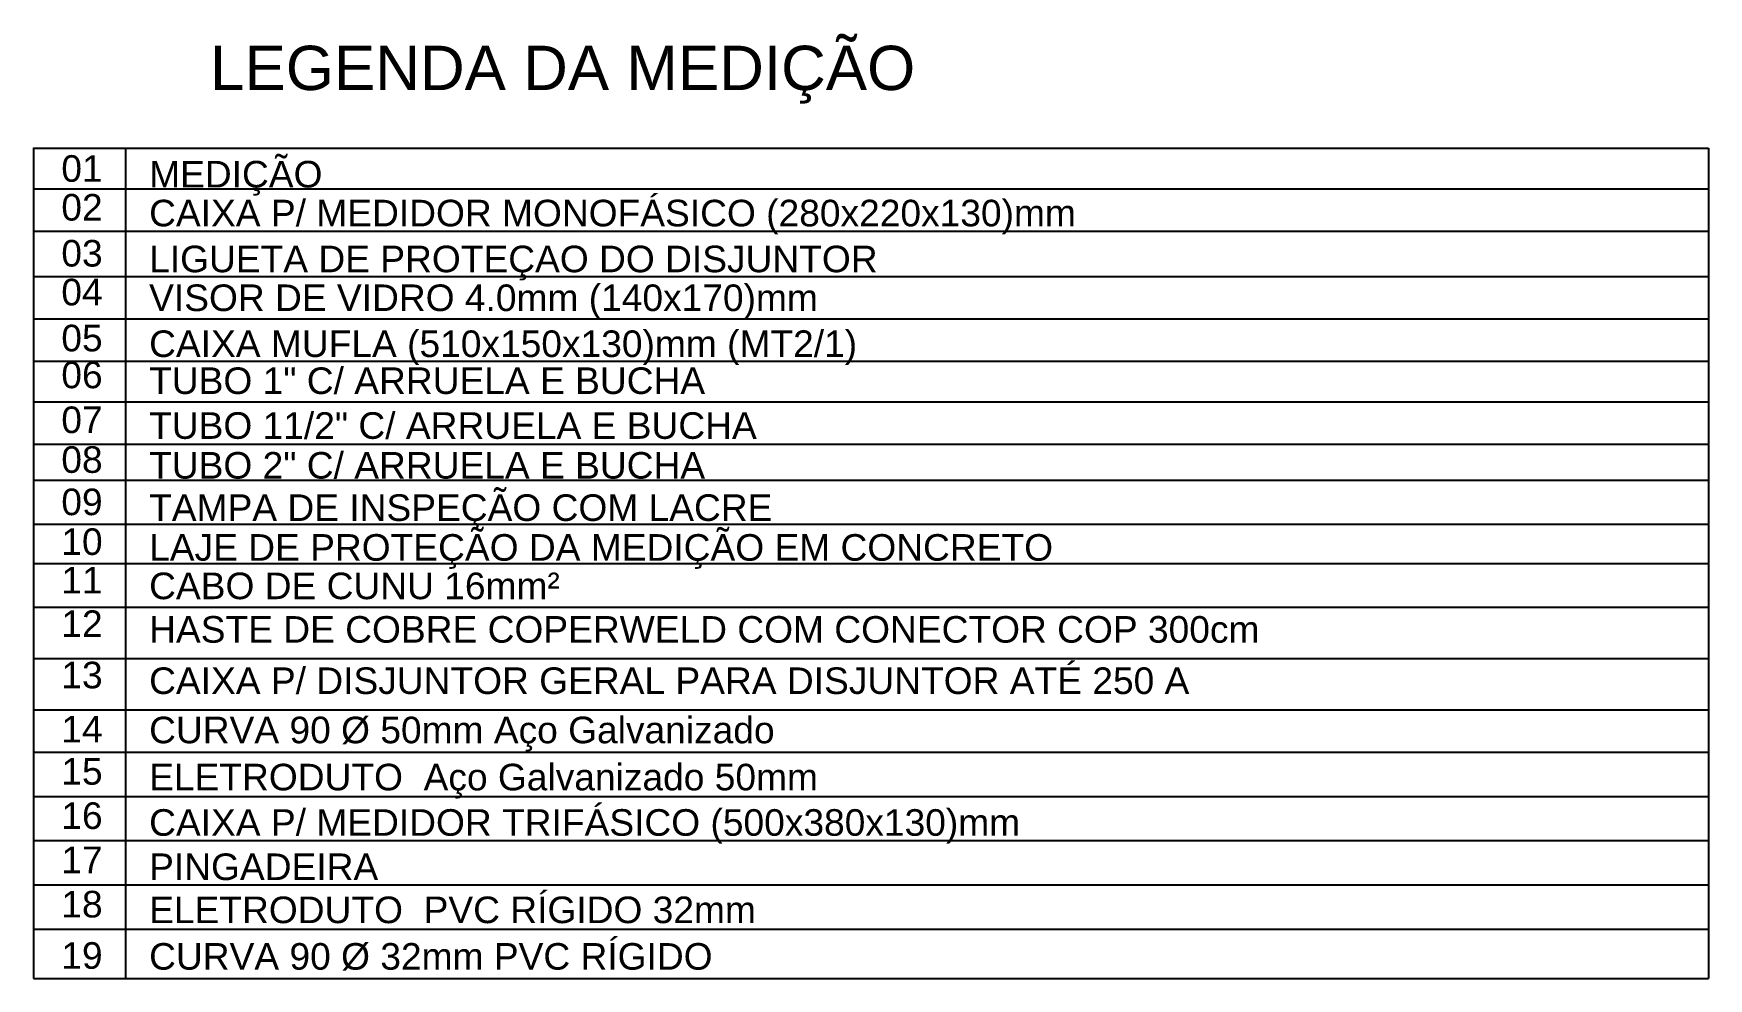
# Model space of a CAD drawing. Header units: inches. Extents: x -3 to 923, y -103 to 154.
# Drawn here: x 260.218 to 262.6, y -90.656 to -89.311 of the extents above; entities that cross this region are included whole.
import ezdxf

# ---------------------------------------------------------------- set-up
doc = ezdxf.new("R2010")
doc.units = ezdxf.units.IN
doc.header["$LTSCALE"] = 10
doc.header["$MEASUREMENT"] = 0
doc.layers.add('Cotas', color=1, linetype='Continuous')
doc.styles.add('Arial', font='arial.ttf')

msp = doc.modelspace()

# ---------------------------------------------------------------- linework, layer by layer
at = {"layer": 'Cotas', "linetype": 'Continuous'}
for p, q in [((260.2177, -89.4741), (260.2177, -90.6558)), ((260.2177, -89.4744), (262.6004, -89.4744)), ((260.3488, -89.4744), (260.3488, -90.6558)), ((262.6004, -89.4744), (262.6004, -90.6558)), ((260.2177, -89.5324), (262.6004, -89.5324)), ((260.2177, -89.5926), (262.6004, -89.5926)), ((260.2177, -89.657), (262.6004, -89.657)), ((260.2177, -89.7172), (262.6004, -89.7172)), ((260.2177, -89.7773), (262.6004, -89.7773)), ((260.2177, -89.8353), (262.6004, -89.8353)), ((260.2177, -89.8955), (262.6004, -89.8955)), ((260.2177, -89.947), (262.6004, -89.947)), ((260.2177, -90.0093), (262.6004, -90.0093)), ((260.2177, -90.0652), (262.6004, -90.0652)), ((260.2177, -90.1275), (262.6004, -90.1275)), ((260.2177, -90.2005), (262.6004, -90.2005)), ((260.2177, -90.2005), (262.6004, -90.2005)), ((260.2177, -90.2735), (262.6004, -90.2735)), ((260.2177, -90.3337), (262.6004, -90.3337)), ((260.2177, -90.3967), (262.6004, -90.3967)), ((260.2177, -90.4596), (262.6004, -90.4596)), ((260.2177, -90.5226), (262.6004, -90.5226)), ((260.2177, -90.5855), (262.6004, -90.5855)), ((260.2177, -90.6558), (262.6004, -90.6558))]:
    msp.add_line(p, q, dxfattribs=at)

# ---------------------------------------------------------------- texts
at = {"layer": 'Cotas', "color": 7, "linetype": 'Continuous', "style": 'Arial'}
for s, height, p in [('LEGENDA DA MEDIÇÃO', 0.063043, (260.4689, -89.3918)), ('01', 0.03783, (260.2573, -89.5223)), ('MEDIÇÃO', 0.03783, (260.3822, -89.5304)), ('02', 0.03783, (260.2573, -89.5775)), ('CAIXA P/ MEDIDOR MONOFÁSICO (280x220x130)mm', 0.037826, (260.3822, -89.5857)), ('03', 0.03783, (260.2573, -89.6429)), ('LIGUETA DE PROTEÇAO DO DISJUNTOR', 0.037826, (260.3822, -89.651)), ('04', 0.03783, (260.2573, -89.6981)), ('VISOR DE VIDRO 4.0mm (140x170)mm', 0.037826, (260.3822, -89.7062)), ('05', 0.03783, (260.2573, -89.7635)), ('CAIXA MUFLA (510x150x130)mm (MT2/1)', 0.037826, (260.3822, -89.7716)), ('06', 0.03783, (260.2573, -89.816)), ('TUBO 1" C/ ARRUELA E BUCHA', 0.037826, (260.3822, -89.8242)), ('07', 0.03783, (260.2573, -89.8798)), ('TUBO 11/2" C/ ARRUELA E BUCHA', 0.037826, (260.3822, -89.888)), ('08', 0.03783, (260.2573, -89.9364)), ('TUBO 2" C/ ARRUELA E BUCHA', 0.037826, (260.3822, -89.9446)), ('09', 0.03783, (260.2573, -89.9966)), ('TAMPA DE INSPEÇÃO COM LACRE', 0.037826, (260.3822, -90.0048)), ('10', 0.03783, (260.2573, -90.0532)), ('LAJE DE PROTEÇÃO DA MEDIÇÃO EM CONCRETO', 0.037826, (260.3822, -90.0614)), ('11', 0.03783, (260.2573, -90.108)), ('CABO DE CUNU 16mm²', 0.037826, (260.3822, -90.1161)), ('12', 0.03783, (260.2573, -90.1699)), ('HASTE DE COBRE COPERWELD COM CONECTOR COP 300cm', 0.037826, (260.3822, -90.178)), ('13', 0.03783, (260.2573, -90.2429)), ('CAIXA P/ DISJUNTOR GERAL PARA DISJUNTOR ATÉ 250 A', 0.037826, (260.3822, -90.251)), ('14', 0.03783, (260.2573, -90.3199)), ('CURVA 90 Ø 50mm Aço Galvanizado', 0.037826, (260.3822, -90.3211)), ('15', 0.03783, (260.2573, -90.38)), ('ELETRODUTO  Aço Galvanizado 50mm', 0.037826, (260.3822, -90.3881)), ('16', 0.03783, (260.2573, -90.443)), ('CAIXA P/ MEDIDOR TRIFÁSICO (500x380x130)mm', 0.037826, (260.3822, -90.4527)), ('17', 0.03783, (260.2573, -90.5059)), ('PINGADEIRA', 0.03783, (260.3822, -90.5157)), ('18', 0.03783, (260.2573, -90.5689)), ('ELETRODUTO  PVC RÍGIDO 32mm', 0.037826, (260.3822, -90.577)), ('19', 0.03783, (260.2573, -90.6419)), ('CURVA 90 Ø 32mm PVC RÍGIDO', 0.037826, (260.3822, -90.6432))]:
    msp.add_text(s, height=height, dxfattribs=at).set_placement(p)

doc.saveas('drawing.dxf')
